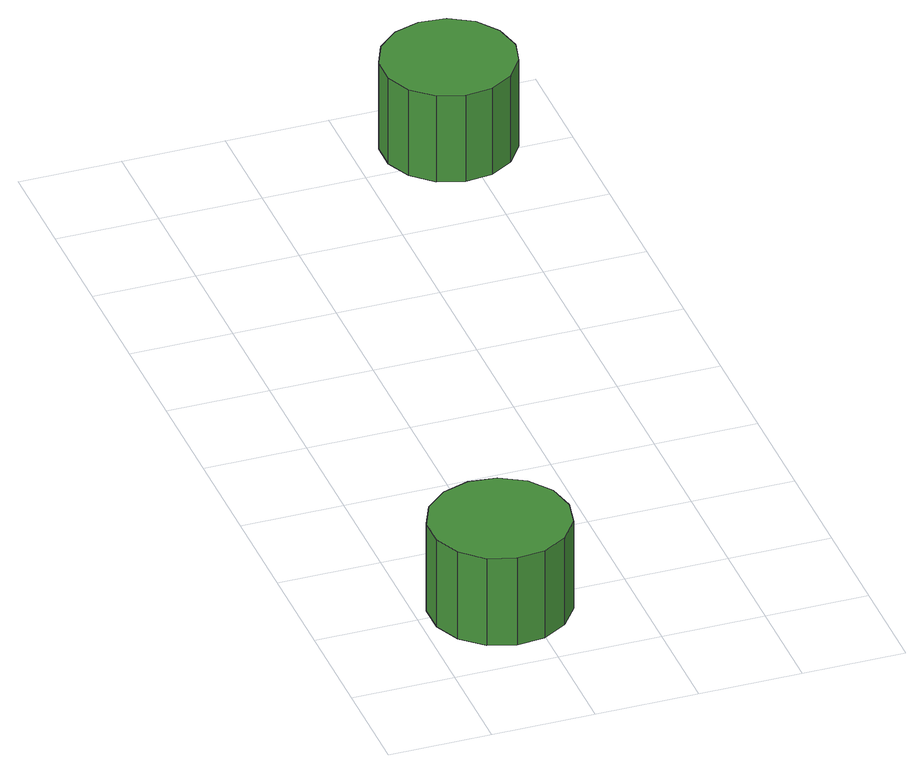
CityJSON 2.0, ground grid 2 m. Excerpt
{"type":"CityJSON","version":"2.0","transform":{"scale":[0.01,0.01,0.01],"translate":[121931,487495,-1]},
"CityObjects":{
"tree1":{"type":"SolitaryVegetationObject","attributes":{"function":"something"},"geometry":[{"type":"MultiSurface","lod":"1","boundaries":[[[0,1,2,3,4,5,6,7,8,9,10,11,12,13,14]],[[15,16,17,18,19,20,21,22,23,24,25,26,27,28,29]],[[0,29,28,1]],[[1,28,27,2]],[[2,27,26,3]],[[3,26,25,4]],[[4,25,24,5]],[[5,24,23,6]],[[6,23,22,7]],[[7,22,21,8]],[[8,21,20,9]],[[9,20,19,10]],[[10,19,18,11]],[[11,18,17,12]],[[12,17,16,13]],[[13,16,15,14]],[[14,15,29,0]]]}]},
"tree2":{"type":"SolitaryVegetationObject","attributes":{"function":"something"},"geometry":[{"type":"MultiSurface","lod":"1","boundaries":[[[30,31,32,33,34,35,36,37,38,39,40,41,42,43,44]],[[45,46,47,48,49,50,51,52,53,54,55,56,57,58,59]],[[30,59,58,31]],[[31,58,57,32]],[[32,57,56,33]],[[33,56,55,34]],[[34,55,54,35]],[[35,54,53,36]],[[36,53,52,37]],[[37,52,51,38]],[[38,51,50,39]],[[39,50,49,40]],[[40,49,48,41]],[[41,48,47,42]],[[42,47,46,43]],[[43,46,45,44]],[[44,45,59,30]]]}]}
},
"vertices":[
[289,190,258],[278,244,258],[245,289,258],[196,317,258],[141,323,258],[88,306,258],[46,269,258],[23,217,258],[23,162,258],[46,111,258],[88,73,258],[141,56,258],[196,62,258],[245,90,258],[278,135,258],[278,135,68],[245,90,68],[196,62,68],[141,56,68],[88,73,68],[46,111,68],[23,162,68],[23,217,68],[46,269,68],[88,306,68],[141,323,68],[196,317,68],[245,289,68],[278,244,68],[289,190,68],
[709,1655,252],[697,1708,252],[666,1751,252],[620,1778,252],[567,1783,252],[516,1767,252],[476,1731,252],[454,1682,252],[454,1629,252],[476,1580,252],[516,1544,252],[567,1528,252],[620,1533,252],[666,1560,252],[697,1603,252],[697,1603,64],[666,1560,64],[620,1533,64],[567,1528,64],[516,1544,64],[476,1580,64],[454,1629,64],[454,1682,64],[476,1731,64],[516,1767,64],[567,1783,64],[620,1778,64],[666,1751,64],[697,1708,64],[709,1655,64]
]}
